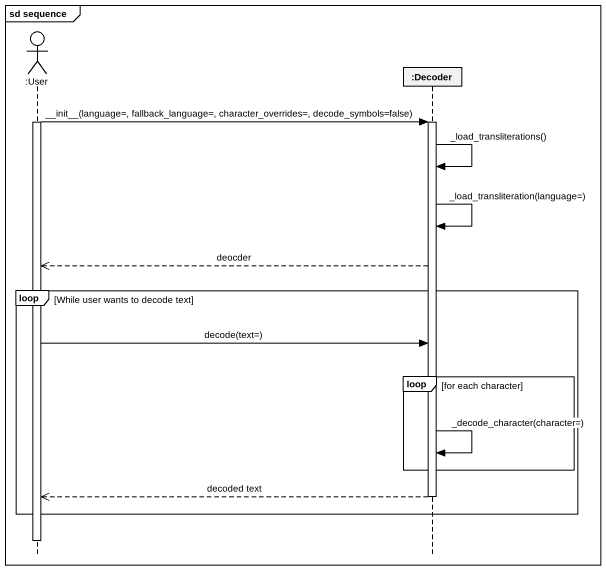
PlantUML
@startuml
mainframe sd sequence
hide footbox
actor ":User" as User
participant ":Decoder" as Decoder

activate User
User -> Decoder : ~__init~__(language=, fallback_language=, character_overrides=, decode_symbols=false)
activate Decoder
Decoder -> Decoder : _load_transliterations()
Decoder -> Decoder : _load_transliteration(language=)
Decoder -->> User : deocder
loop While user wants to decode text
  User -> Decoder : decode(text=)
  loop for each character
    Decoder -> Decoder : _decode_character(character=)
  end
  Decoder -->> User : decoded text
  deactivate Decoder
end
deactivate User
@enduml
